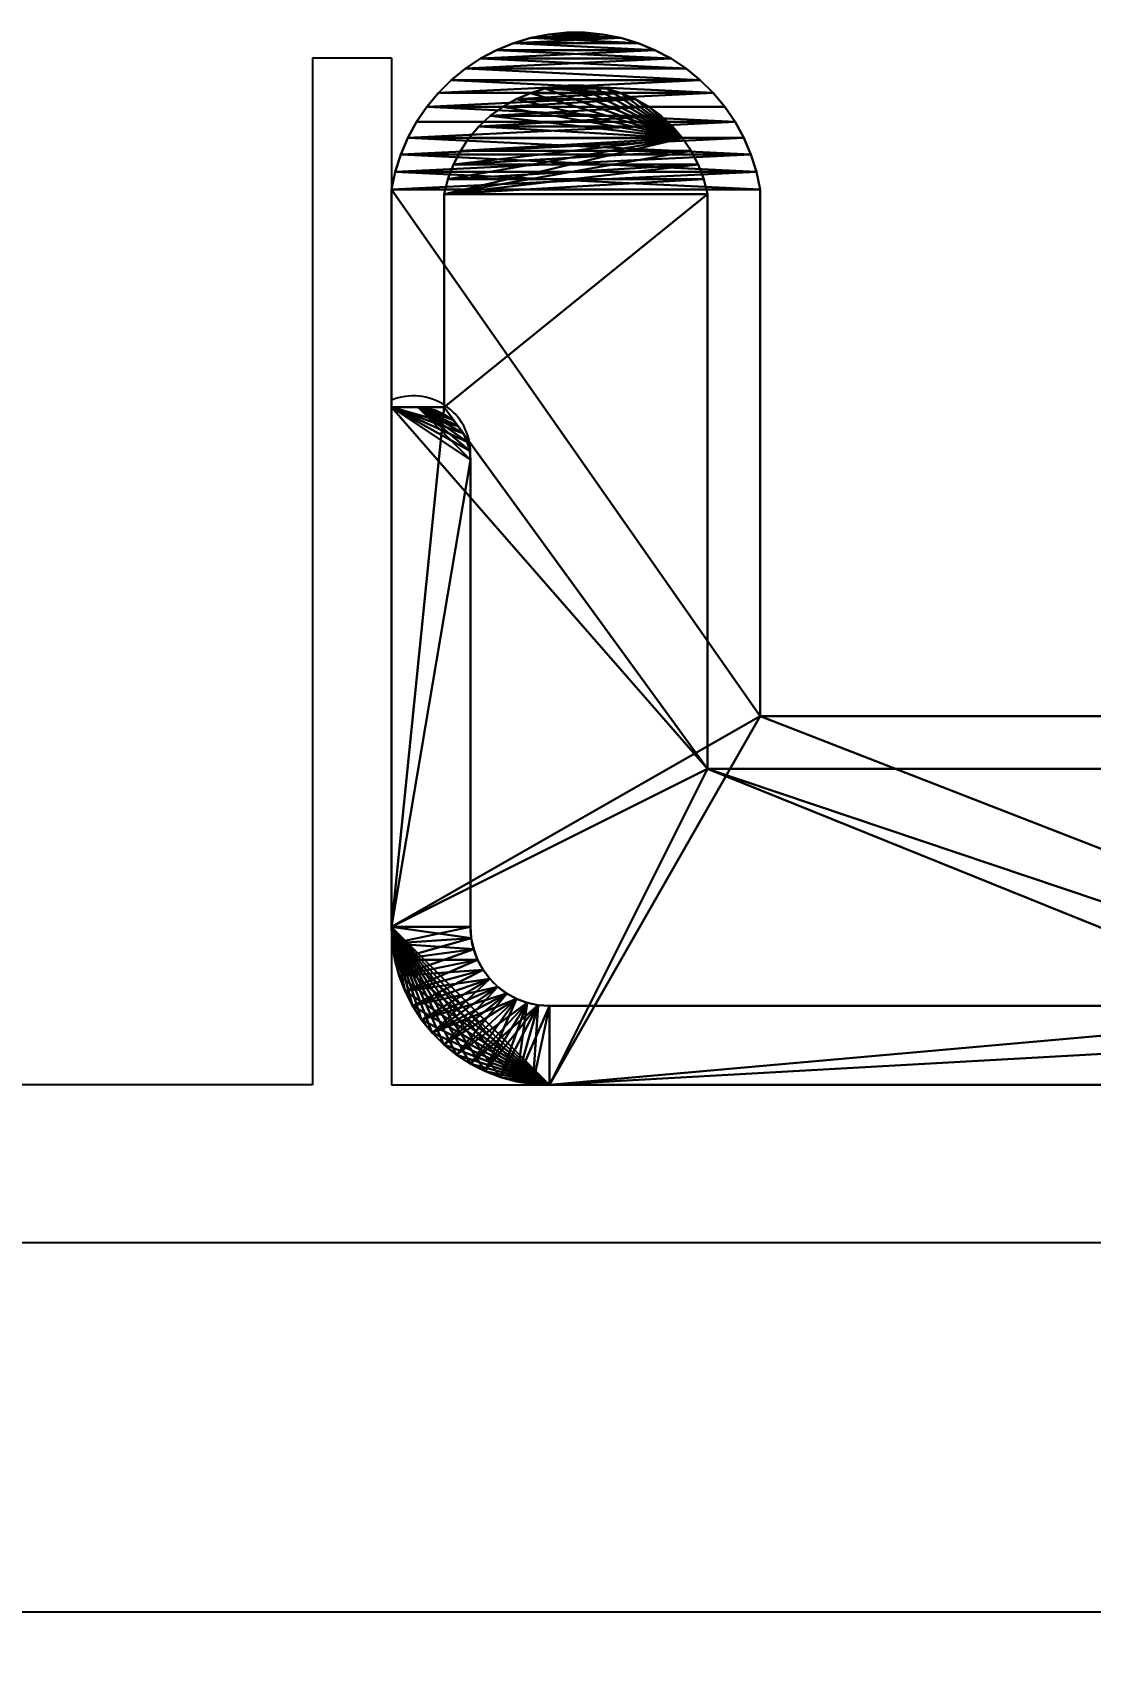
# Model space of a CAD drawing. Header units: metres. Extents: x -12 to 153, y -1 to 62.
# Drawn here: x -7.822 to -5.813, y 36.614 to 39.712 of the extents above; entities that cross this region are included whole.
import ezdxf

# ---------------------------------------------------------------- set-up
doc = ezdxf.new("R2010")
doc.units = ezdxf.units.M
doc.header["$LTSCALE"] = 0.018
for name, color, linetype in [('3DFURNITUR', 7, 'Continuous'), ('DIMBLK', 3, 'Continuous'), ('FURNITUR', 2, 'Continuous'), ('LAYER-ON', 4, 'Continuous')]:
    doc.layers.add(name, color=color, linetype=linetype)
doc.styles.get("Standard").update_dxf_attribs({"font": 'ugtxt.shx'})
doc.dimstyles.new('CADWDOT', dxfattribs={"dimscale": 0.05, "dimtxt": 1.8, "dimasz": 0.08, "dimexe": 2, "dimexo": 0, "dimgap": 0.09, "dimtad": 0, "dimrnd": 0.001, "dimzin": 0, "dimdsep": 46, "dimtxsty": 'Standard', "dimblk": 'ARTDIM', "dimblk1": 'ARTDIM', "dimblk2": 'ARTDIM', "dimsah": 1, "dimcen": 0.09, "dimdle": 0.05, "dimse1": 1, "dimse2": 1, "dimadec": 0, "dimazin": 0, "dimtfac": 1, "dimtdec": 4, "dimtmove": 0, "dimatfit": 3, "dimldrblk": 'ARTDIM', "dimfxl": 0, "dimtvp": 0.9999, "dimtolj": 1, "dimtzin": 0, "dimarcsym": 0})

# ---------------------------------------------------------------- blocks, each defined once
blk = doc.blocks.new('ARTDIM')
at = {"layer": 'DIMBLK'}
for p, q in [((0, -24.9975), (0, 24.9975)), ((-24.9975, 0), (24.9975, 0))]:
    blk.add_line(p, q, dxfattribs=at)
blk.add_circle((0, 0), 8.25, dxfattribs=at)
blk = doc.blocks.new('*D75')
at = {"color": 0, "lineweight": -2, "transparency": 16777216}
blk.add_line((-10.7862, 36.7141), (1.2058, 36.7141), dxfattribs=at)
at = {"layer": 'Defpoints', "color": 0, "transparency": 16777216}
for p in [(-10.7902, 37.4141), (1.2098, 37.4141), (1.2098, 36.7141)]:
    blk.add_point(p, dxfattribs=at)
at = {"color": 0, "lineweight": -2, "transparency": 16777216, "xscale": 0.004, "yscale": 0.004, "zscale": 0.004, "rotation": 180}
blk.add_blockref('ARTDIM', (-10.7902, 36.7141), dxfattribs=at)
at = {"color": 0, "lineweight": -2, "transparency": 16777216, "xscale": 0.004, "yscale": 0.004, "zscale": 0.004}
blk.add_blockref('ARTDIM', (1.2098, 36.7141), dxfattribs=at)
at = {"color": 0, "transparency": 16777216, "insert": (-4.7902, 36.8041), "char_height": 0.09, "attachment_point": 5}
blk.add_mtext('\\A1;12.00', dxfattribs=at)
blk = doc.blocks.new('*D73')
at = {"color": 0, "lineweight": -2, "transparency": 16777216}
blk.add_line((-4.5902, 38.7101), (-4.5902, 38.4151), dxfattribs=at)
at = {"layer": 'Defpoints', "color": 0, "transparency": 16777216}
for p in [(-10.4902, 38.7141, 2.8), (-10.4902, 38.4111, 2.8), (-4.5902, 38.4111)]:
    blk.add_point(p, dxfattribs=at)
at = {"color": 0, "lineweight": -2, "transparency": 16777216, "xscale": 0.004, "yscale": 0.004, "zscale": 0.004}
for p, rotation in [((-4.5902, 38.7141), 90), ((-4.5902, 38.4111), 270)]:
    blk.add_blockref('ARTDIM', p, dxfattribs=dict(at, rotation=rotation))
at = {"color": 0, "transparency": 16777216, "insert": (-4.6802, 38.5626), "char_height": 0.09, "attachment_point": 5, "rotation": 90}
blk.add_mtext('\\A1;0.30', dxfattribs=at)
blk = doc.blocks.new('cwli143')
at = {"layer": 'FURNITUR'}
blk.add_lwpolyline([(-2.1, 0, 0.520423), (-2, -0.15), (-0.3, -0.15, -0.414214), (-0.15, -0.3), (-0.15, -1.2, 0.535184), (0, -1.3, -0.438633)], format="xyb", dxfattribs=at)
at = {"layer": '3DFURNITUR', "color": 239}
mesh = blk.add_polyface(dxfattribs=at)
corners = [(-2.0866, -0.1, 0.35), (-0.6, -0.6, 0.35), (-2.0866, 0, 0.35), (-2.4914, -0.1, 0.35), (-2.4914, -0.6, 0.35), (-2.5198, -0.1071, 0.35), (-2.5198, -0.5929, 0.35), (-2.5473, -0.1175, 0.35), (-2.5733, -0.1309, 0.35), (-2.5473, -0.5825, 0.35), (-2.0866, -0.1), (-0.6, -0.6), (-2.4914, -0.6), (-2.4914, -0.1), (-2.5198, -0.5929), (-2.5473, -0.5825), (-2.5733, -0.5691), (-2.5977, -0.5528), (-2.62, -0.5338), (-2.5977, -0.1472), (-2.5733, -0.1309), (-2.5473, -0.1175), (-2.5198, -0.1071), (-2.0866, 0), (-0.3, 0), (-2.5733, -0.5691, 0.35)]
mesh.append_faces([[corners[k] for k in face] for face in [(0, 1, 2, 2), (10, 12, 13, 13), (16, 13, 15, 15), (17, 13, 16, 16)]], dxfattribs={"vtx0": -1, "vtx1": -1, "vtx2": -1, "color": 239})
mesh.append_faces([[corners[k] for k in face] for face in [(13, 21, 22, 22), (0, 23, 10, 10), (2, 24, 23, 23), (3, 10, 13, 13), (4, 14, 12, 12)]], dxfattribs={"vtx0": -1, "vtx2": -1, "color": 239})
mesh.append_faces([[corners[k] for k in face] for face in [(0, 4, 1, 1), (3, 6, 4, 4), (7, 9, 6, 6), (10, 11, 12, 12), (13, 19, 20, 20), (13, 20, 21, 21)]], dxfattribs={"vtx0": -1, "vtx2": -1, "vtx3": -1, "color": 239})
mesh.append_faces([[corners[k] for k in face] for face in [(5, 3, 22, 22), (7, 5, 21, 21), (9, 25, 15, 15), (6, 9, 14, 14)]], dxfattribs={"vtx1": -1, "vtx2": -1, "color": 239})
mesh.append_faces([[corners[k] for k in face] for face in [(0, 3, 4, 4), (3, 5, 6, 6), (5, 7, 6, 6), (7, 8, 9, 9), (12, 14, 13, 13), (14, 15, 13, 13), (17, 18, 13, 13)]], dxfattribs={"vtx1": -1, "vtx2": -1, "vtx3": -1, "color": 239})
mesh.append_faces([[corners[k] for k in face] for face in [(0, 2, 23, 23), (3, 0, 10, 10), (3, 13, 22, 22), (5, 22, 21, 21), (7, 21, 20, 20), (25, 16, 15, 15), (9, 15, 14, 14), (4, 6, 14, 14), (1, 4, 12, 12)]], dxfattribs={"vtx2": -1, "vtx3": -1, "color": 239})
at = {"layer": '3DFURNITUR', "color": 185}
mesh = blk.add_polyface(dxfattribs=at)
corners = [(-0.7, -0.7, 0.47), (-0.3, 0, 0.47), (-2.5, 0, 0.47), (-2.5, -0.7, 0.47), (-0.6525, -1.8287, 0.47), (-0.031, -1.7984, 0.47), (-0.669, -1.7984, 0.47), (0, -1.7, 0.35), (-0.6929, -1.7338, 0.35), (-0.7, -1.7, 0.35), (-0.7, -0.7, 0.35), (-0.0071, -1.7338, 0.35), (-0.6825, -1.7667, 0.35), (-0.0175, -1.7667, 0.35), (-0.669, -1.7984, 0.35), (-0.031, -1.7984, 0.35), (-0.6525, -1.8287, 0.35), (-0.0669, -1.8572, 0.35), (-0.611, -1.8838, 0.35), (-0.6331, -1.8572, 0.35), (-2.5, -0.7, 0.35), (-2.5, 0, 0.35), (-0.3, 0, 0.35), (-0.6929, -1.7338, 0.47), (-0.7, -1.7, 0.47), (-0.6825, -1.7667, 0.47), (-0.6331, -1.8572, 0.47), (-0.611, -1.8838, 0.47), (-0.5865, -1.908, 0.47), (-0.5865, -1.908, 0.35), (-0.5597, -1.9297, 0.47), (-0.5597, -1.9297, 0.35), (-0.5309, -1.9488, 0.47), (-0.5309, -1.9488, 0.35), (-0.5004, -1.9649, 0.47), (-0.5004, -1.9649, 0.35)]
mesh.append_faces([[corners[k] for k in face] for face in [(0, 2, 3, 3), (4, 5, 6, 6)]], dxfattribs={"vtx0": -1, "vtx1": -1, "vtx2": -1, "color": 185})
mesh.append_faces([[corners[k] for k in face] for face in [(0, 20, 10, 10), (2, 22, 21, 21), (24, 10, 9, 9)]], dxfattribs={"vtx0": -1, "vtx2": -1, "color": 185})
mesh.append_faces([[corners[k] for k in face] for face in [(0, 1, 2, 2), (7, 8, 9, 9), (7, 9, 10, 10), (11, 12, 8, 8), (13, 14, 12, 12), (15, 16, 14, 14), (17, 18, 19, 19), (17, 19, 16, 16), (10, 21, 22, 22)]], dxfattribs={"vtx0": -1, "vtx2": -1, "vtx3": -1, "color": 185})
mesh.append_faces([[corners[k] for k in face] for face in [(23, 24, 8, 8), (25, 23, 12, 12), (6, 25, 14, 14), (4, 6, 16, 16), (26, 4, 19, 19), (27, 26, 18, 18), (28, 27, 29, 29), (30, 28, 31, 31), (32, 30, 33, 33), (34, 32, 35, 35)]], dxfattribs={"vtx1": -1, "vtx2": -1, "color": 185})
mesh.append_faces([[corners[k] for k in face] for face in [(10, 20, 21, 21)]], dxfattribs={"vtx1": -1, "vtx2": -1, "vtx3": -1, "color": 185})
mesh.append_faces([[corners[k] for k in face] for face in [(24, 9, 8, 8), (23, 8, 12, 12), (25, 12, 14, 14), (6, 14, 16, 16), (4, 16, 19, 19), (26, 19, 18, 18), (27, 18, 29, 29), (28, 29, 31, 31), (30, 31, 33, 33), (32, 33, 35, 35), (0, 3, 20, 20), (2, 1, 22, 22), (24, 0, 10, 10)]], dxfattribs={"vtx2": -1, "vtx3": -1, "color": 185})
at = {"layer": '3DFURNITUR', "color": 239}
mesh = blk.add_polyface(dxfattribs=at)
corners = [(-0.3, 0, 0.35), (-2.0866, 0, 0.35), (-0.6, -0.6, 0.35), (-0.5929, -1.7198, 0.35), (-0.1, -1.6914, 0.35), (-0.6, -1.6914, 0.35), (-0.5528, -1.7977, 0.35), (-0.5691, -1.7733, 0.35), (-0.5338, -1.82, 0.35), (-0.5123, -1.8399, 0.35), (-0.4887, -1.8573, 0.35), (-0.4632, -1.8718, 0.35), (-0.4363, -1.8833, 0.35), (-0.4081, -1.8917, 0.35), (-2.0866, -0.1), (-2.0866, 0), (-0.3, 0), (-0.6, -0.6), (-0.1, -1.2866), (-0.6, -1.6914), (-0.1, -1.6914), (-0.5929, -1.7198), (-0.1071, -1.7198), (-0.5825, -1.7473), (-0.1175, -1.7473), (-0.5691, -1.7733), (-2.4914, -0.6), (-0.5825, -1.7473, 0.35), (-0.5528, -1.7977), (-0.5338, -1.82), (-0.5123, -1.8399), (-0.4887, -1.8573), (-0.4632, -1.8718), (-0.4363, -1.8833)]
mesh.append_faces([[corners[k] for k in face] for face in [(3, 4, 5, 5), (6, 4, 7, 7)]], dxfattribs={"vtx0": -1, "vtx1": -1, "vtx2": -1, "color": 239})
mesh.append_faces([[corners[k] for k in face] for face in [(14, 16, 17, 17)]], dxfattribs={"vtx0": -1, "vtx1": -1, "vtx2": -1, "vtx3": -1, "color": 239})
mesh.append_faces([[corners[k] for k in face] for face in [(5, 17, 19, 19), (2, 26, 17, 17)]], dxfattribs={"vtx0": -1, "vtx2": -1, "color": 239})
mesh.append_faces([[corners[k] for k in face] for face in [(6, 9, 10, 10), (6, 10, 11, 11), (6, 11, 12, 12), (6, 12, 13, 13), (18, 19, 17, 17), (20, 21, 19, 19), (22, 23, 21, 21), (24, 25, 23, 23)]], dxfattribs={"vtx0": -1, "vtx2": -1, "vtx3": -1, "color": 239})
mesh.append_faces([[corners[k] for k in face] for face in [(3, 5, 21, 21), (27, 3, 23, 23), (7, 27, 25, 25), (6, 7, 28, 28), (8, 6, 29, 29), (9, 8, 30, 30), (10, 9, 31, 31), (11, 10, 32, 32)]], dxfattribs={"vtx1": -1, "vtx2": -1, "color": 239})
mesh.append_faces([[corners[k] for k in face] for face in [(0, 1, 2, 2)]], dxfattribs={"vtx1": -1, "vtx2": -1, "vtx3": -1, "color": 239})
mesh.append_faces([[corners[k] for k in face] for face in [(6, 8, 9, 9), (14, 15, 16, 16), (5, 2, 17, 17), (1, 0, 16, 16), (5, 19, 21, 21), (3, 21, 23, 23), (27, 23, 25, 25), (7, 25, 28, 28), (6, 28, 29, 29), (8, 29, 30, 30), (9, 30, 31, 31), (10, 31, 32, 32), (11, 32, 33, 33)]], dxfattribs={"vtx2": -1, "vtx3": -1, "color": 239})
at = {"layer": '3DFURNITUR', "color": 185}
mesh = blk.add_polyface(dxfattribs=at)
corners = [(0, -0.3, 0.9), (0, -0.3, 0.47), (-0.0016, -0.2686, 0.9), (-0.0016, -0.2686, 0.47), (-0.0066, -0.2376, 0.9), (-0.0066, -0.2376, 0.47), (-0.0147, -0.2073, 0.9), (-0.0147, -0.2073, 0.47), (-0.0259, -0.178, 0.9), (-0.0259, -0.178, 0.47), (-0.0402, -0.15, 0.9), (-0.0402, -0.15, 0.47), (-0.0573, -0.1237, 0.9), (-0.0573, -0.1237, 0.47), (-0.0771, -0.0993, 0.9), (-0.0771, -0.0993, 0.47), (-0.0993, -0.0771, 0.9), (-0.0993, -0.0771, 0.47), (-0.1237, -0.0573, 0.9), (-0.1237, -0.0573, 0.47), (-0.15, -0.0402, 0.9), (-0.15, -0.0402, 0.47), (-0.178, -0.0259, 0.9), (-0.178, -0.0259, 0.47), (-0.2073, -0.0147, 0.9), (-0.2073, -0.0147, 0.47), (-0.2376, -0.0066, 0.9), (-0.2376, -0.0066, 0.47), (-0.2686, -0.0016, 0.9), (-0.2686, -0.0016, 0.47), (-0.3, 0, 0.9), (-0.3, 0, 0.47), (-2.0866, 0, 0.9), (-2.0866, 0, 0.47), (-0.15, -1.1866, 0.9), (-0.15, -1.1866, 0.47), (-2.0866, -0.05, 0.9), (-2.0866, -0.05, 0.47), (-0.1485, -1.204, 0.9), (-0.1485, -1.204, 0.47), (-2.0851, -0.0674, 0.9), (-2.0851, -0.0674, 0.47), (-0.144, -1.2208, 0.9), (-0.144, -1.2208, 0.47), (-2.0806, -0.0842, 0.9), (-2.0806, -0.0842, 0.47), (-0.1366, -1.2366, 0.9), (-0.1366, -1.2366, 0.47), (-2.0732, -0.1, 0.9), (-2.0732, -0.1, 0.47), (-0.1266, -1.2509, 0.9), (-0.1266, -1.2509, 0.47), (-2.0632, -0.1143, 0.9), (-2.0632, -0.1143, 0.47), (-0.1143, -1.2632, 0.9), (-0.1143, -1.2632, 0.47), (-2.0509, -0.1266, 0.9), (-2.0509, -0.1266, 0.47), (-0.1, -1.2732, 0.9), (-0.1, -1.2732, 0.47), (-2.0366, -0.1366, 0.9), (-2.0366, -0.1366, 0.47), (-0.0842, -1.2806, 0.9), (-0.0842, -1.2806, 0.47), (-2.0208, -0.144, 0.9), (-2.0208, -0.144, 0.47), (-0.0674, -1.2851, 0.9), (-0.0674, -1.2851, 0.47), (-2.004, -0.1485, 0.9), (-2.004, -0.1485, 0.47), (-0.05, -1.2866, 0.9), (0, -1.2866, 0.9), (-0.05, -1.2866, 0.47), (0, -1.2866, 0.47), (-1.9866, -0.15, 0.9), (-1.9866, -0.15, 0.47), (-0.3, -0.15, 0.9), (-0.3, -0.15, 0.47), (-0.2787, -0.1515, 0.9), (-0.2787, -0.1515, 0.47), (-0.2577, -0.1561, 0.9), (-0.2577, -0.1561, 0.47), (-0.2377, -0.1636, 0.9), (-0.2377, -0.1636, 0.47), (-0.2018, -0.1866, 0.9), (-0.2189, -0.1738, 0.9), (-0.2189, -0.1738, 0.47), (-0.2018, -0.1866, 0.47), (-0.1866, -0.2018, 0.9), (-0.1866, -0.2018, 0.47), (-0.1738, -0.2189, 0.9), (-0.1738, -0.2189, 0.47), (-0.1636, -0.2377, 0.9), (-0.1636, -0.2377, 0.47), (-0.1561, -0.2577, 0.9), (-0.1561, -0.2577, 0.47), (-0.15, -0.3, 0.9), (-0.1515, -0.2787, 0.9), (-0.1515, -0.2787, 0.47), (-0.15, -0.3, 0.47)]
mesh.append_faces([[corners[k] for k in face] for face in [(34, 0, 96, 96), (84, 12, 85, 85), (16, 82, 14, 14), (20, 80, 18, 18), (56, 74, 52, 52), (60, 74, 56, 56), (64, 74, 60, 60), (85, 14, 82, 82), (42, 71, 38, 38), (46, 71, 42, 42), (50, 71, 46, 46), (1, 99, 3, 3), (72, 35, 73, 73), (98, 3, 99, 99), (91, 9, 93, 93), (86, 17, 87, 87), (19, 83, 21, 21), (81, 23, 83, 83), (79, 27, 81, 81), (25, 81, 27, 27), (23, 81, 25, 25), (21, 83, 23, 23)]], dxfattribs={"vtx0": -1, "vtx1": -1, "vtx2": -1, "color": 185})
mesh.append_faces([[corners[k] for k in face] for face in [(70, 62, 66, 66), (0, 73, 1, 1), (32, 31, 33, 33), (34, 99, 35, 35), (36, 33, 37, 37), (88, 87, 89, 89), (71, 72, 73, 73), (76, 75, 77, 77)]], dxfattribs={"vtx0": -1, "vtx2": -1, "color": 185})
mesh.append_faces([[corners[k] for k in face] for face in [(70, 50, 54, 54), (70, 54, 58, 58), (70, 58, 62, 62), (34, 71, 0, 0), (0, 97, 96, 96), (2, 94, 97, 97), (4, 92, 94, 94), (6, 90, 92, 92), (8, 88, 90, 90), (84, 10, 12, 12), (20, 78, 80, 80), (26, 76, 78, 78), (30, 74, 76, 76), (18, 80, 82, 82), (1, 35, 99, 99), (72, 63, 59, 59), (72, 59, 55, 55), (72, 55, 51, 51), (72, 51, 47, 47), (72, 47, 43, 43), (72, 43, 39, 39), (72, 39, 35, 35), (98, 5, 3, 3), (95, 7, 5, 5), (91, 11, 9, 9), (89, 15, 13, 13), (89, 13, 11, 11), (19, 86, 83, 83), (79, 29, 27, 27), (77, 31, 29, 29), (75, 65, 61, 61), (75, 61, 57, 57), (75, 57, 53, 53), (75, 53, 49, 49), (75, 49, 45, 45), (75, 45, 41, 41), (75, 41, 37, 37), (75, 37, 33, 33), (75, 33, 31, 31)]], dxfattribs={"vtx0": -1, "vtx2": -1, "vtx3": -1, "color": 185})
mesh.append_faces([[corners[k] for k in face] for face in [(2, 0, 3, 3), (4, 2, 5, 5), (6, 4, 7, 7), (8, 6, 9, 9), (10, 8, 11, 11), (12, 10, 13, 13), (14, 12, 15, 15), (16, 14, 17, 17), (18, 16, 19, 19), (20, 18, 21, 21), (22, 20, 23, 23), (24, 22, 25, 25), (26, 24, 27, 27), (28, 26, 29, 29), (30, 28, 31, 31), (38, 34, 39, 39), (40, 36, 41, 41), (42, 38, 43, 43), (44, 40, 45, 45), (46, 42, 47, 47), (48, 44, 49, 49), (50, 46, 51, 51), (52, 48, 53, 53), (54, 50, 55, 55), (56, 52, 57, 57), (58, 54, 59, 59), (60, 56, 61, 61), (62, 58, 63, 63), (64, 60, 65, 65), (66, 62, 67, 67), (68, 64, 69, 69), (70, 66, 72, 72), (74, 68, 75, 75), (78, 76, 79, 79), (80, 78, 81, 81), (82, 80, 83, 83), (85, 82, 86, 86), (84, 85, 87, 87), (90, 88, 91, 91), (92, 90, 93, 93), (94, 92, 95, 95), (97, 94, 98, 98), (96, 97, 99, 99)]], dxfattribs={"vtx1": -1, "vtx2": -1, "color": 185})
mesh.append_faces([[corners[k] for k in face] for face in [(70, 71, 50, 50), (0, 2, 97, 97), (2, 4, 94, 94), (4, 6, 92, 92), (6, 8, 90, 90), (8, 10, 88, 88), (12, 14, 85, 85), (16, 18, 82, 82), (20, 22, 78, 78), (22, 24, 78, 78), (24, 26, 78, 78), (26, 28, 76, 76), (28, 30, 76, 76), (30, 32, 74, 74), (32, 36, 74, 74), (36, 40, 74, 74), (40, 44, 74, 74), (44, 48, 74, 74), (48, 52, 74, 74), (84, 88, 10, 10), (34, 38, 71, 71), (1, 73, 35, 35), (98, 95, 5, 5), (95, 93, 7, 7), (91, 89, 11, 11), (89, 87, 15, 15), (79, 77, 29, 29), (77, 75, 31, 31), (19, 17, 86, 86), (17, 15, 87, 87), (9, 7, 93, 93)]], dxfattribs={"vtx1": -1, "vtx2": -1, "vtx3": -1, "color": 185})
mesh.append_faces([[corners[k] for k in face] for face in [(64, 68, 74, 74), (72, 67, 63, 63), (75, 69, 65, 65), (0, 71, 73, 73), (0, 1, 3, 3), (2, 3, 5, 5), (4, 5, 7, 7), (6, 7, 9, 9), (8, 9, 11, 11), (10, 11, 13, 13), (12, 13, 15, 15), (14, 15, 17, 17), (16, 17, 19, 19), (18, 19, 21, 21), (20, 21, 23, 23), (22, 23, 25, 25), (24, 25, 27, 27), (26, 27, 29, 29), (28, 29, 31, 31), (32, 30, 31, 31), (34, 96, 99, 99), (36, 32, 33, 33), (34, 35, 39, 39), (36, 37, 41, 41), (38, 39, 43, 43), (40, 41, 45, 45), (42, 43, 47, 47), (44, 45, 49, 49), (46, 47, 51, 51), (48, 49, 53, 53), (50, 51, 55, 55), (88, 84, 87, 87), (52, 53, 57, 57), (54, 55, 59, 59), (56, 57, 61, 61), (58, 59, 63, 63), (60, 61, 65, 65), (62, 63, 67, 67), (64, 65, 69, 69), (66, 67, 72, 72), (68, 69, 75, 75), (71, 70, 72, 72), (76, 74, 75, 75), (76, 77, 79, 79), (78, 79, 81, 81), (80, 81, 83, 83), (82, 83, 86, 86), (85, 86, 87, 87), (88, 89, 91, 91), (90, 91, 93, 93), (92, 93, 95, 95), (94, 95, 98, 98), (97, 98, 99, 99)]], dxfattribs={"vtx2": -1, "vtx3": -1, "color": 185})
mesh = blk.add_polyface(dxfattribs=at)
corners = [(-0.7, -0.7, 0.47), (-0.7, -1.7, 0.47), (0, -1.7, 0.47), (0, -0.3, 0.47), (-0.3, 0, 0.47), (-0.6929, -1.7338, 0.47), (-0.0071, -1.7338, 0.47), (-0.6825, -1.7667, 0.47), (-0.0175, -1.7667, 0.47), (-0.0016, -0.2686, 0.47), (-0.0066, -0.2376, 0.47), (-0.0147, -0.2073, 0.47), (-0.0259, -0.178, 0.47), (0, -1.7, 0.35), (-0.0071, -1.7338, 0.35), (-0.6929, -1.7338, 0.35), (-0.7, -0.7, 0.35), (0, -0.3, 0.35), (-0.0175, -1.7667, 0.35), (-0.6825, -1.7667, 0.35), (-0.3, 0, 0.35), (-0.0402, -0.15, 0.35), (-0.0259, -0.178, 0.35), (-0.0147, -0.2073, 0.35), (-0.0066, -0.2376, 0.35), (-0.0016, -0.2686, 0.35), (-0.031, -1.7984, 0.47), (-0.0402, -0.15, 0.47), (-0.0573, -0.1237, 0.47), (-0.0573, -0.1237, 0.35)]
mesh.append_faces([[corners[k] for k in face] for face in [(13, 16, 17, 17)]], dxfattribs={"vtx0": -1, "vtx1": -1, "vtx2": -1, "color": 185})
mesh.append_faces([[corners[k] for k in face] for face in [(0, 3, 4, 4), (16, 20, 17, 17)]], dxfattribs={"vtx0": -1, "vtx1": -1, "vtx2": -1, "vtx3": -1, "color": 185})
mesh.append_faces([[corners[k] for k in face] for face in [(3, 13, 17, 17)]], dxfattribs={"vtx0": -1, "vtx2": -1, "color": 185})
mesh.append_faces([[corners[k] for k in face] for face in [(0, 2, 3, 3), (1, 6, 2, 2), (5, 8, 6, 6), (4, 11, 12, 12), (20, 21, 22, 22), (20, 22, 23, 23), (20, 23, 24, 24), (20, 24, 25, 25), (20, 25, 17, 17)]], dxfattribs={"vtx0": -1, "vtx2": -1, "vtx3": -1, "color": 185})
mesh.append_faces([[corners[k] for k in face] for face in [(8, 26, 18, 18), (6, 8, 14, 14), (2, 6, 13, 13), (9, 3, 25, 25), (10, 9, 24, 24), (11, 10, 23, 23), (12, 11, 22, 22), (27, 12, 21, 21), (28, 27, 29, 29)]], dxfattribs={"vtx1": -1, "vtx2": -1, "color": 185})
mesh.append_faces([[corners[k] for k in face] for face in [(0, 1, 2, 2), (1, 5, 6, 6), (5, 7, 8, 8), (3, 9, 4, 4), (9, 10, 4, 4), (13, 14, 15, 15), (14, 18, 19, 19)]], dxfattribs={"vtx1": -1, "vtx2": -1, "vtx3": -1, "color": 185})
mesh.append_faces([[corners[k] for k in face] for face in [(8, 18, 14, 14), (6, 14, 13, 13), (3, 2, 13, 13), (3, 17, 25, 25), (9, 25, 24, 24), (10, 24, 23, 23), (11, 23, 22, 22), (12, 22, 21, 21), (27, 21, 29, 29)]], dxfattribs={"vtx2": -1, "vtx3": -1, "color": 185})
at = {"layer": '3DFURNITUR', "color": 239}
mesh = blk.add_polyface(dxfattribs=at)
corners = [(-0.3, 0, 0.35), (-0.6, -0.6, 0.35), (0, -0.3, 0.35), (-0.6, -1.6914, 0.35), (-0.1, -1.2866, 0.35), (0, -1.2866, 0.35), (-0.0016, -0.2686, 0.35), (-0.0066, -0.2376, 0.35), (-0.0147, -0.2073, 0.35), (-0.0259, -0.178, 0.35), (-0.0402, -0.15, 0.35), (-0.0573, -0.1237, 0.35), (-0.0771, -0.0993, 0.35), (-0.0993, -0.0771, 0.35), (-0.3, 0), (-0.0259, -0.178), (-0.0147, -0.2073), (-0.0066, -0.2376), (-0.0016, -0.2686), (0, -0.3), (-0.6, -0.6), (0, -1.2866), (-0.1, -1.2866), (-0.1, -1.6914), (-0.0402, -0.15), (-0.0573, -0.1237)]
mesh.append_faces([[corners[k] for k in face] for face in [(22, 20, 21, 21)]], dxfattribs={"vtx0": -1, "vtx1": -1, "vtx2": -1, "color": 239})
mesh.append_faces([[corners[k] for k in face] for face in [(0, 1, 2, 2), (1, 4, 2, 2), (14, 19, 20, 20)]], dxfattribs={"vtx0": -1, "vtx1": -1, "vtx2": -1, "vtx3": -1, "color": 239})
mesh.append_faces([[corners[k] for k in face] for face in [(5, 22, 21, 21), (2, 21, 19, 19), (4, 23, 22, 22)]], dxfattribs={"vtx0": -1, "vtx2": -1, "color": 239})
mesh.append_faces([[corners[k] for k in face] for face in [(2, 7, 8, 8), (2, 8, 9, 9), (2, 9, 10, 10), (2, 10, 11, 11), (2, 11, 12, 12), (2, 12, 13, 13), (14, 15, 16, 16), (14, 16, 17, 17), (14, 17, 18, 18), (14, 18, 19, 19)]], dxfattribs={"vtx0": -1, "vtx2": -1, "vtx3": -1, "color": 239})
mesh.append_faces([[corners[k] for k in face] for face in [(6, 2, 18, 18), (7, 6, 17, 17), (8, 7, 16, 16), (9, 8, 15, 15), (10, 9, 24, 24), (11, 10, 25, 25)]], dxfattribs={"vtx1": -1, "vtx2": -1, "color": 239})
mesh.append_faces([[corners[k] for k in face] for face in [(1, 3, 4, 4), (19, 21, 20, 20)]], dxfattribs={"vtx1": -1, "vtx2": -1, "vtx3": -1, "color": 239})
mesh.append_faces([[corners[k] for k in face] for face in [(4, 5, 2, 2), (2, 6, 7, 7), (5, 4, 22, 22), (2, 5, 21, 21), (2, 19, 18, 18), (6, 18, 17, 17), (7, 17, 16, 16), (8, 16, 15, 15), (9, 15, 24, 24), (10, 24, 25, 25)]], dxfattribs={"vtx2": -1, "vtx3": -1, "color": 239})
mesh = blk.add_polyface(dxfattribs=at)
corners = [(-0.3, 0, 0.35), (0, -0.3, 0.35), (-0.2686, -0.0016, 0.35), (-0.0993, -0.0771, 0.35), (-0.1237, -0.0573, 0.35), (-0.15, -0.0402, 0.35), (-0.178, -0.0259, 0.35), (-0.2073, -0.0147, 0.35), (-0.2376, -0.0066, 0.35), (-0.3, 0), (-0.2686, -0.0016), (-0.2376, -0.0066), (-0.2073, -0.0147), (-0.178, -0.0259), (-0.15, -0.0402), (-0.1237, -0.0573), (-0.0993, -0.0771), (-0.0771, -0.0993), (-0.0573, -0.1237), (-0.0402, -0.15), (-0.0259, -0.178), (-0.0771, -0.0993, 0.35), (-0.0573, -0.1237, 0.35)]
mesh.append_faces([[corners[k] for k in face] for face in [(0, 1, 2, 2)]], dxfattribs={"vtx0": -1, "vtx1": -1, "vtx2": -1, "color": 239})
mesh.append_faces([[corners[k] for k in face] for face in [(1, 3, 4, 4), (1, 4, 5, 5), (1, 5, 6, 6), (1, 6, 7, 7), (1, 7, 8, 8), (1, 8, 2, 2), (9, 11, 12, 12), (9, 12, 13, 13), (9, 13, 14, 14), (9, 14, 15, 15), (9, 15, 16, 16), (9, 16, 17, 17), (9, 17, 18, 18), (9, 18, 19, 19), (9, 19, 20, 20)]], dxfattribs={"vtx0": -1, "vtx2": -1, "vtx3": -1, "color": 239})
mesh.append_faces([[corners[k] for k in face] for face in [(21, 22, 17, 17), (3, 21, 16, 16), (4, 3, 15, 15), (5, 4, 14, 14), (6, 5, 13, 13), (7, 6, 12, 12), (8, 7, 11, 11), (2, 8, 10, 10), (0, 2, 9, 9)]], dxfattribs={"vtx1": -1, "vtx2": -1, "color": 239})
mesh.append_faces([[corners[k] for k in face] for face in [(9, 10, 11, 11), (22, 18, 17, 17), (21, 17, 16, 16), (3, 16, 15, 15), (4, 15, 14, 14), (5, 14, 13, 13), (6, 13, 12, 12), (7, 12, 11, 11), (8, 11, 10, 10), (2, 10, 9, 9)]], dxfattribs={"vtx2": -1, "vtx3": -1, "color": 239})
at = {"layer": '3DFURNITUR', "color": 185}
mesh = blk.add_polyface(dxfattribs=at)
corners = [(-0.0066, -0.2376, 0.47), (-0.0147, -0.2073, 0.47), (-0.3, 0, 0.47), (-0.0259, -0.178, 0.47), (-0.0402, -0.15, 0.47), (-0.0573, -0.1237, 0.47), (-0.0771, -0.0993, 0.47), (-0.0993, -0.0771, 0.47), (-0.1237, -0.0573, 0.47), (-0.15, -0.0402, 0.47), (-0.178, -0.0259, 0.47), (-0.2073, -0.0147, 0.47), (-0.2376, -0.0066, 0.47), (-0.2686, -0.0016, 0.47), (-0.3, 0, 0.35), (-0.2686, -0.0016, 0.35), (-0.2376, -0.0066, 0.35), (-0.2073, -0.0147, 0.35), (-0.178, -0.0259, 0.35), (-0.15, -0.0402, 0.35), (-0.1237, -0.0573, 0.35), (-0.0993, -0.0771, 0.35), (-0.0771, -0.0993, 0.35), (-0.0573, -0.1237, 0.35), (-0.0402, -0.15, 0.35)]
mesh.append_faces([[corners[k] for k in face] for face in [(2, 12, 13, 13)]], dxfattribs={"vtx0": -1, "vtx2": -1, "color": 185})
mesh.append_faces([[corners[k] for k in face] for face in [(2, 3, 4, 4), (2, 4, 5, 5), (2, 5, 6, 6), (2, 6, 7, 7), (2, 7, 8, 8), (2, 8, 9, 9), (2, 9, 10, 10), (2, 10, 11, 11), (2, 11, 12, 12), (14, 16, 17, 17), (14, 17, 18, 18), (14, 18, 19, 19), (14, 19, 20, 20), (14, 20, 21, 21), (14, 21, 22, 22), (14, 22, 23, 23), (14, 23, 24, 24)]], dxfattribs={"vtx0": -1, "vtx2": -1, "vtx3": -1, "color": 185})
mesh.append_faces([[corners[k] for k in face] for face in [(6, 5, 22, 22), (7, 6, 21, 21), (8, 7, 20, 20), (9, 8, 19, 19), (10, 9, 18, 18), (11, 10, 17, 17), (12, 11, 16, 16), (13, 12, 15, 15), (2, 13, 14, 14)]], dxfattribs={"vtx1": -1, "vtx2": -1, "color": 185})
mesh.append_faces([[corners[k] for k in face] for face in [(0, 1, 2, 2)]], dxfattribs={"vtx1": -1, "vtx2": -1, "vtx3": -1, "color": 185})
mesh.append_faces([[corners[k] for k in face] for face in [(14, 15, 16, 16), (5, 23, 22, 22), (6, 22, 21, 21), (7, 21, 20, 20), (8, 20, 19, 19), (9, 19, 18, 18), (10, 18, 17, 17), (11, 17, 16, 16), (12, 16, 15, 15), (13, 15, 14, 14)]], dxfattribs={"vtx2": -1, "vtx3": -1, "color": 185})
at = {"layer": '3DFURNITUR', "color": 239}
mesh = blk.add_polyface(dxfattribs=at)
corners = [(-0.5929, -1.7198, 0.35), (-0.5825, -1.7473, 0.35), (-0.1, -1.6914, 0.35), (-0.5691, -1.7733, 0.35), (-0.5528, -1.7977, 0.35), (-0.4081, -1.8917, 0.35), (-0.3793, -1.8967, 0.35), (-0.35, -1.8984, 0.35), (-0.3207, -1.8967, 0.35), (-0.2919, -1.8917, 0.35), (-0.2637, -1.8833, 0.35), (-0.1, -1.2866, 0.35), (-0.6, -1.6914, 0.35), (-0.1, -1.2866), (-0.1, -1.6914), (-0.6, -1.6914), (-0.1071, -1.7198), (-0.5929, -1.7198), (-0.1175, -1.7473), (-0.5825, -1.7473), (-0.1309, -1.7733), (-0.5691, -1.7733), (-0.5528, -1.7977), (-0.1662, -1.82), (-0.5338, -1.82), (-0.1877, -1.8399), (-0.5123, -1.8399), (-0.2113, -1.8573), (-0.4887, -1.8573), (-0.2368, -1.8718), (-0.4632, -1.8718), (-0.2637, -1.8833), (-0.4363, -1.8833), (-0.2919, -1.8917), (-0.3207, -1.8967), (-0.4081, -1.8917), (-0.35, -1.8984), (-0.3793, -1.8967), (-0.4363, -1.8833, 0.35), (-0.4632, -1.8718, 0.35)]
mesh.append_faces([[corners[k] for k in face] for face in [(22, 23, 24, 24)]], dxfattribs={"vtx0": -1, "vtx1": -1, "vtx2": -1, "color": 239})
mesh.append_faces([[corners[k] for k in face] for face in [(4, 5, 6, 6), (4, 6, 7, 7), (4, 7, 8, 8), (4, 8, 9, 9), (4, 9, 10, 10), (23, 26, 24, 24), (25, 28, 26, 26), (27, 30, 28, 28), (29, 32, 30, 30), (33, 35, 32, 32), (34, 37, 35, 35)]], dxfattribs={"vtx0": -1, "vtx2": -1, "vtx3": -1, "color": 239})
mesh.append_faces([[corners[k] for k in face] for face in [(38, 39, 32, 32), (5, 38, 35, 35), (6, 5, 37, 37), (7, 6, 36, 36)]], dxfattribs={"vtx1": -1, "vtx2": -1, "color": 239})
mesh.append_faces([[corners[k] for k in face] for face in [(0, 1, 2, 2), (1, 3, 2, 2), (2, 11, 12, 12), (13, 14, 15, 15), (14, 16, 17, 17), (16, 18, 19, 19), (18, 20, 21, 21), (23, 25, 26, 26), (25, 27, 28, 28), (27, 29, 30, 30), (29, 31, 32, 32), (31, 33, 32, 32), (33, 34, 35, 35), (22, 21, 20, 20)]], dxfattribs={"vtx1": -1, "vtx2": -1, "vtx3": -1, "color": 239})
mesh.append_faces([[corners[k] for k in face] for face in [(34, 36, 37, 37), (38, 32, 35, 35), (5, 35, 37, 37), (6, 37, 36, 36), (7, 36, 34, 34)]], dxfattribs={"vtx2": -1, "vtx3": -1, "color": 239})
mesh = blk.add_polyface(dxfattribs=at)
corners = [(-0.5528, -1.7977, 0.35), (-0.2637, -1.8833, 0.35), (-0.2368, -1.8718, 0.35), (-0.2113, -1.8573, 0.35), (-0.1877, -1.8399, 0.35), (-0.1662, -1.82, 0.35), (-0.1472, -1.7977, 0.35), (-0.1309, -1.7733, 0.35), (-0.1175, -1.7473, 0.35), (-0.1071, -1.7198, 0.35), (-0.1, -1.6914, 0.35), (-0.5528, -1.7977), (-0.1309, -1.7733), (-0.1472, -1.7977), (-0.1662, -1.82), (-0.3207, -1.8967, 0.35), (-0.35, -1.8984, 0.35), (-0.3207, -1.8967), (-0.2919, -1.8917, 0.35), (-0.2919, -1.8917), (-0.2637, -1.8833), (-0.2368, -1.8718), (-0.2113, -1.8573), (-0.1877, -1.8399), (-0.1175, -1.7473), (-0.1071, -1.7198), (-0.1, -1.6914), (-0.1, -1.2866, 0.35)]
mesh.append_faces([[corners[k] for k in face] for face in [(0, 1, 2, 2), (0, 2, 3, 3), (0, 3, 4, 4), (0, 4, 5, 5), (0, 5, 6, 6), (0, 6, 7, 7), (0, 7, 8, 8), (0, 8, 9, 9), (0, 9, 10, 10), (11, 12, 13, 13), (11, 13, 14, 14)]], dxfattribs={"vtx0": -1, "vtx2": -1, "vtx3": -1, "color": 239})
mesh.append_faces([[corners[k] for k in face] for face in [(15, 16, 17, 17), (18, 15, 19, 19), (1, 18, 20, 20), (2, 1, 21, 21), (3, 2, 22, 22), (4, 3, 23, 23), (5, 4, 14, 14), (6, 5, 13, 13), (7, 6, 12, 12), (8, 7, 24, 24), (9, 8, 25, 25), (10, 9, 26, 26)]], dxfattribs={"vtx1": -1, "vtx2": -1, "color": 239})
mesh.append_faces([[corners[k] for k in face] for face in [(15, 17, 19, 19), (18, 19, 20, 20), (1, 20, 21, 21), (2, 21, 22, 22), (3, 22, 23, 23), (4, 23, 14, 14), (5, 14, 13, 13), (6, 13, 12, 12), (7, 12, 24, 24), (8, 24, 25, 25), (9, 25, 26, 26), (27, 10, 26, 26)]], dxfattribs={"vtx2": -1, "vtx3": -1, "color": 239})
at = {"layer": '3DFURNITUR', "color": 185}
mesh = blk.add_polyface(dxfattribs=at)
corners = [(-0.6825, -1.7667, 0.47), (-0.669, -1.7984, 0.47), (-0.031, -1.7984, 0.47), (-0.6525, -1.8287, 0.47), (-0.6331, -1.8572, 0.47), (-0.0669, -1.8572, 0.47), (-0.611, -1.8838, 0.47), (-0.1135, -1.908, 0.47), (-0.5865, -1.908, 0.47), (-0.5597, -1.9297, 0.47), (-0.1403, -1.9297, 0.47), (-0.5309, -1.9488, 0.47), (-0.1691, -1.9488, 0.47), (-0.1996, -1.9649, 0.47), (-0.5004, -1.9649, 0.47), (-0.4685, -1.978, 0.47), (-0.2315, -1.978, 0.47), (-0.4354, -1.988, 0.47), (-0.2646, -1.988, 0.47), (-0.4016, -1.9946, 0.47), (-0.2984, -1.9946, 0.47), (-0.3673, -1.998, 0.47), (-0.3327, -1.998, 0.47), (-0.089, -1.8838, 0.47), (-0.0175, -1.7667, 0.35), (-0.031, -1.7984, 0.35), (-0.669, -1.7984, 0.35), (-0.0475, -1.8287, 0.35), (-0.6525, -1.8287, 0.35), (-0.0669, -1.8572, 0.35), (-0.089, -1.8838, 0.35), (-0.611, -1.8838, 0.35), (-0.5865, -1.908, 0.35), (-0.1403, -1.9297, 0.35), (-0.5597, -1.9297, 0.35), (-0.1691, -1.9488, 0.35), (-0.5309, -1.9488, 0.35), (-0.5004, -1.9649, 0.35), (-0.2315, -1.978, 0.35), (-0.4685, -1.978, 0.35), (-0.2646, -1.988, 0.35), (-0.4354, -1.988, 0.35), (-0.2984, -1.9946, 0.35), (-0.4016, -1.9946, 0.35), (-0.3327, -1.998, 0.35), (-0.3673, -1.998, 0.35)]
mesh.append_faces([[corners[k] for k in face] for face in [(32, 33, 34, 34), (37, 38, 39, 39)]], dxfattribs={"vtx0": -1, "vtx1": -1, "vtx2": -1, "color": 185})
mesh.append_faces([[corners[k] for k in face] for face in [(7, 6, 8, 8), (13, 11, 14, 14), (33, 36, 34, 34), (38, 41, 39, 39), (40, 43, 41, 41), (42, 45, 43, 43)]], dxfattribs={"vtx0": -1, "vtx2": -1, "vtx3": -1, "color": 185})
mesh.append_faces([[corners[k] for k in face] for face in [(15, 14, 39, 39), (17, 15, 41, 41), (19, 17, 43, 43), (21, 19, 45, 45)]], dxfattribs={"vtx1": -1, "vtx2": -1, "color": 185})
mesh.append_faces([[corners[k] for k in face] for face in [(0, 1, 2, 2), (3, 4, 5, 5), (4, 6, 5, 5), (8, 9, 10, 10), (9, 11, 12, 12), (14, 15, 16, 16), (15, 17, 18, 18), (17, 19, 20, 20), (13, 12, 11, 11), (7, 23, 6, 6), (23, 5, 6, 6), (24, 25, 26, 26), (25, 27, 28, 28), (29, 30, 31, 31), (33, 35, 36, 36), (38, 40, 41, 41), (40, 42, 43, 43), (37, 36, 35, 35), (32, 31, 30, 30)]], dxfattribs={"vtx1": -1, "vtx2": -1, "vtx3": -1, "color": 185})
mesh.append_faces([[corners[k] for k in face] for face in [(19, 21, 22, 22), (42, 44, 45, 45), (14, 37, 39, 39), (15, 39, 41, 41), (17, 41, 43, 43), (19, 43, 45, 45), (22, 21, 45, 45)]], dxfattribs={"vtx2": -1, "vtx3": -1, "color": 185})
mesh = blk.add_polyface(dxfattribs=at)
corners = [(-0.6825, -1.7667, 0.47), (-0.031, -1.7984, 0.47), (-0.0175, -1.7667, 0.47), (-0.6525, -1.8287, 0.47), (-0.0669, -1.8572, 0.47), (-0.0475, -1.8287, 0.47), (-0.1135, -1.908, 0.47), (-0.5865, -1.908, 0.47), (-0.1403, -1.9297, 0.47), (-0.5597, -1.9297, 0.47), (-0.1691, -1.9488, 0.47), (-0.1996, -1.9649, 0.47), (-0.5004, -1.9649, 0.47), (-0.2315, -1.978, 0.47), (-0.4685, -1.978, 0.47), (-0.2646, -1.988, 0.47), (-0.4354, -1.988, 0.47), (-0.2984, -1.9946, 0.47), (-0.4016, -1.9946, 0.47), (-0.3327, -1.998, 0.47), (-0.0669, -1.8572, 0.35), (-0.6525, -1.8287, 0.35), (-0.0475, -1.8287, 0.35), (-0.5865, -1.908, 0.35), (-0.089, -1.8838, 0.35), (-0.1135, -1.908, 0.35), (-0.1403, -1.9297, 0.35), (-0.5004, -1.9649, 0.35), (-0.1691, -1.9488, 0.35), (-0.1996, -1.9649, 0.35), (-0.2315, -1.978, 0.35), (-0.2984, -1.9946, 0.35), (-0.3327, -1.998, 0.35), (-0.3673, -1.998, 0.35), (-0.2646, -1.988, 0.35), (-0.089, -1.8838, 0.47), (-0.031, -1.7984, 0.35), (-0.0175, -1.7667, 0.35)]
mesh.append_faces([[corners[k] for k in face] for face in [(6, 7, 8, 8), (11, 12, 13, 13), (20, 21, 22, 22)]], dxfattribs={"vtx0": -1, "vtx1": -1, "vtx2": -1, "color": 185})
mesh.append_faces([[corners[k] for k in face] for face in [(19, 33, 32, 32)]], dxfattribs={"vtx0": -1, "vtx2": -1, "color": 185})
mesh.append_faces([[corners[k] for k in face] for face in [(0, 1, 2, 2), (3, 4, 5, 5), (3, 5, 1, 1), (9, 10, 8, 8), (14, 15, 13, 13), (16, 17, 15, 15), (18, 19, 17, 17), (23, 24, 25, 25), (23, 25, 26, 26), (27, 28, 29, 29), (27, 29, 30, 30)]], dxfattribs={"vtx0": -1, "vtx2": -1, "vtx3": -1, "color": 185})
mesh.append_faces([[corners[k] for k in face] for face in [(17, 19, 31, 31), (15, 17, 34, 34), (13, 15, 30, 30), (11, 13, 29, 29), (10, 11, 28, 28), (8, 10, 26, 26), (6, 8, 25, 25), (35, 6, 24, 24), (4, 35, 20, 20), (5, 4, 22, 22), (1, 5, 36, 36)]], dxfattribs={"vtx1": -1, "vtx2": -1, "color": 185})
mesh.append_faces([[corners[k] for k in face] for face in [(19, 32, 31, 31), (17, 31, 34, 34), (15, 34, 30, 30), (13, 30, 29, 29), (11, 29, 28, 28), (10, 28, 26, 26), (8, 26, 25, 25), (6, 25, 24, 24), (35, 24, 20, 20), (4, 20, 22, 22), (5, 22, 36, 36), (1, 36, 37, 37)]], dxfattribs={"vtx2": -1, "vtx3": -1, "color": 185})

msp = doc.modelspace()

# ---------------------------------------------------------------- linework, layer by layer
for p, q in [((-7.2902, 39.6641), (-7.1402, 39.6641)), ((-7.2902, 39.6641), (-7.2902, 37.7141)), ((-7.1402, 39.6641), (-7.1402, 37.7141)), ((-7.2902, 37.7141), (-8.7902, 37.7141)), ((-7.1402, 37.7141), (-4.3902, 37.7141)), ((-4.3902, 37.4141), (-8.7902, 37.4141))]:
    msp.add_line(p, q)

# ---------------------------------------------------------------- block references
at = {"layer": 'LAYER-ON', "rotation": 180}
msp.add_blockref('cwli143', (-7.1402, 37.7141), dxfattribs=at)

# ---------------------------------------------------------------- dimensions: what is measured, and where the dimension line sits
dim = msp.add_linear_dim(base=(-4.5902, 38.4111), p1=(-10.4902, 38.7141, 2.8), p2=(-10.4902, 38.4111, 2.8), angle=90, dimstyle='CADWDOT')
dim.commit()
dim.dimension.update_dxf_attribs({"geometry": '*D73', "text_midpoint": (-4.6802, 38.5626)})
dim = msp.add_linear_dim(base=(1.2098, 36.7141), p1=(-10.7902, 37.4141), p2=(1.2098, 37.4141), dimstyle='CADWDOT')
dim.commit()
dim.dimension.update_dxf_attribs({"geometry": '*D75', "text_midpoint": (-4.7902, 36.8041)})

doc.saveas('drawing.dxf')
